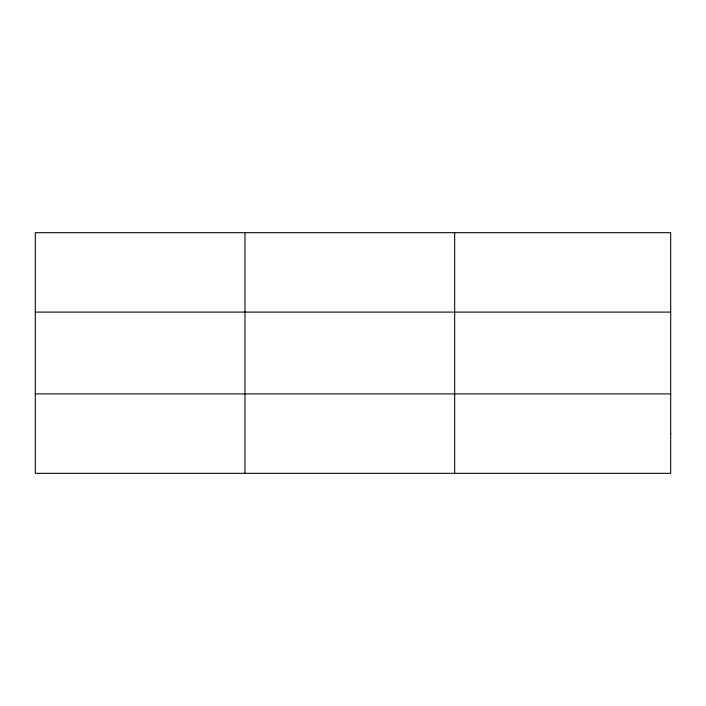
<?xml version="1.0" encoding="UTF-8"?>
<svg xmlns="http://www.w3.org/2000/svg" width="706" height="706" viewBox="0 0 706 706"><rect width="100%" height="100%" fill="white"/><g stroke="black" fill="none" stroke-linecap="round" stroke-linejoin="round"><path stroke-width="1.06" d="M244.982 473.311L244.982 232.689M454.664 473.311L454.664 232.689M35.3 312.096L670.7 312.096M35.3 393.904L670.7 393.904M670.7 433.608L670.7 473.311L35.3 473.311L35.3 232.689L670.7 232.689L670.7 433.608"/></g></svg>
